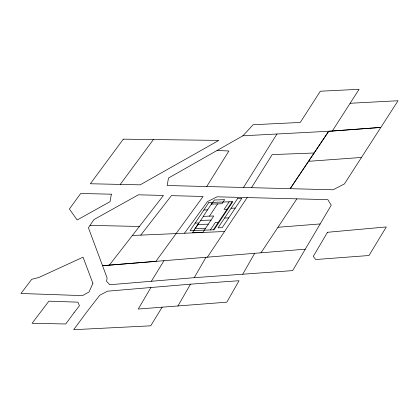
<?xml version="1.0" encoding="UTF-8"?>
<svg xmlns="http://www.w3.org/2000/svg" width="419" height="419" viewBox="0 0 419 419"><rect width="100%" height="100%" fill="white"/><g stroke="black" fill="none" stroke-linecap="round" stroke-linejoin="round"><path stroke-width="0.63" d="M184.48 233.231L207.52 201.57L217.058 196.815L327.82 199.638L331.235 205.195L305.273 249.195L102.529 265.698L109.343 265.148L163.462 195.448L138.406 194.809L93.94 219.582L88.425 227.758L107.123 278.027L106.552 281.296L109.799 284.737L194.238 277.682L242.742 274.23L254.689 253.306M194.238 277.682L205.991 257.282M177.939 305.959L190.493 284.171L239.045 280.725L226.799 302.178L138.254 309.033L150.903 287.513M305.273 249.195L292.651 270.606L242.742 274.23M162.137 307.185L150.714 325.825L73.692 329.695L85.926 313.082L99.759 295.238L107.442 291.189L190.493 284.171M151.359 281.264L163.997 260.697M242.894 135.808L332.293 131.068L359.099 89.305L320.326 91.216L300.266 122.448L253.139 124.736L242.894 135.808L168.501 178.033L167.16 185.517L206.708 186.528L228.921 150.992L217.1 150.452M206.708 186.528L243.507 187.471L276.938 134.001M251.494 187.681L272.193 154.601L314.119 152.998L328.716 131.262L380.834 127.423L398.05 100.743L350.132 103.268M332.293 131.068L380.834 127.423L344.413 183.925L333.147 189.781L243.507 187.471M260.99 252.804L296.856 198.847M193.772 230.492L198.8 222.96L195.134 223.086M212.553 202.367L203.22 216.351L213.774 215.995L202.875 232.325L192.504 232.671L203.409 216.34M211.585 204.095L214.313 200.01L224.678 199.664L221.955 203.749L211.396 204.1M209.437 216.141L217.618 203.891M210.359 229.937L215.387 222.405L218.351 222.306M229.141 201.811L224.113 209.343L227.072 209.243M213.323 229.837L232.1 201.712M207.395 257.166L247.184 197.585M328.716 131.262L290.168 188.681L314.119 152.998M120.258 184.402L153.417 139.548M140.758 235.117L171.413 195.652L203.115 196.464L155.905 261.362L109.343 265.148M277.965 227.276L320.168 223.94M308.546 161.315L361.482 157.45M132.367 235.478L224.532 231.513M231.126 208.227L235.274 208.091M203.859 210.024L207.525 209.898M224.584 218.027L228.727 217.89M200.68 220.425L211.05 220.075M197.957 224.505L208.327 224.16M195.233 228.591L205.598 228.24M90.027 225.38L139.386 226.459M111.344 194.18L110.045 201.665L77.164 219.985L69.392 209.029L80.673 193.51L111.344 194.18M92.913 283.37L89.017 291.97L82.501 295.615L20.95 293.489L31.744 279.295L38.778 277.514L83.051 257.177L92.913 283.37M327.485 232.288L313.255 256.423L315.737 259.523L368.998 255.511L386.302 226.941L327.485 232.288M208.887 202.492L190.106 230.618L214.025 229.816L232.807 201.691L208.887 202.492M237.667 198.433L218.037 227.826L222.185 227.685L241.815 198.292L237.667 198.433M73.99 312.794L65.752 323.981L32.08 323.285L48.892 301.161L77.924 302.172L79.427 305.776L73.99 312.794M123.306 139.16L90.347 183.758L140.176 184.842L218.828 140.402L123.306 139.16"/></g></svg>
